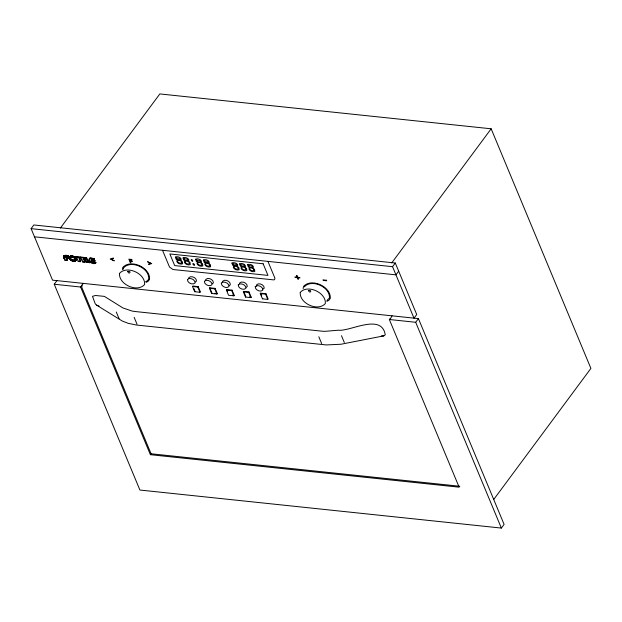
<?xml version="1.0" encoding="UTF-8"?>
<svg xmlns="http://www.w3.org/2000/svg" width="622" height="622" viewBox="0 0 622 622"><rect width="100%" height="100%" fill="white"/><g stroke="black" fill="none" stroke-linecap="round" stroke-linejoin="round"><path stroke-width="0.93" d="M68.723 258.418L65.94 257.679L65.675 256.925L68.288 256.746M94.902 260.634L94.389 261.232L91.846 260.983L92.515 262.36L95.244 262.748L95.664 263.324C90.812 265.664 85.051 255.525 93.829 258.915L94.171 258.457L89.895 258.184L89.615 260.494M69.065 257.982C70.022 254.491 76.786 257.329 75.931 260.54C72.891 264.202 69.236 256.808 68.366 258.511L66.189 258.285L67.028 260.307L64.727 260.066L63.413 256.373L64.641 255.899L68.319 256.699M90.136 262.593L90.221 261.722L90.478 262.134M93.984 259.382L93.829 258.915M94.342 260.75L91.613 260.393C89.972 257.889 95.003 260.758 94.171 258.457M70.333 259.879C74.484 262.881 78.139 258.052 71.514 256.925C68.645 256.186 70.659 260.96 70.605 258.659C69.104 257.041 71.693 255.852 73.038 256.661M75.519 260.672C78.691 257.998 70.908 253.745 69.423 257.189M80.596 257.594L80.254 258.052L80.635 257.026L75.083 256.443L74.415 257.469M390.391 318.721L392.07 315.828M122.394 269.637L122.759 267.476C130.62 258.519 150.633 267.693 149.552 279.41L148.277 281.16L146.178 282.388M123.389 269.202L123.615 267.857C130.97 259.475 149.708 268.059 148.697 279.029L147.5 280.67L145.54 281.82M188.699 278.298L188.8 277.684C191.047 275.118 196.77 277.746 196.459 281.09L195.495 281.945M205.641 280.079L205.742 279.465C207.989 276.907 213.711 279.527 213.4 282.87L212.436 283.725M222.583 281.867L222.692 281.245C224.931 278.687 230.653 281.307 230.342 284.658L229.378 285.506M239.532 283.648L239.633 283.033C241.88 280.468 247.595 283.096 247.284 286.439L246.32 287.294M303.124 288.655L303.482 286.493C311.342 277.536 331.355 286.711 330.274 298.428L328.999 300.177L326.908 301.406M80.463 257.967L80.689 257.586M75.596 259.646L73.621 260.276L70.986 259.063M81.964 285.179L81.847 287.457L151.076 453.772L150.392 454.69L459.137 487.181L389.341 319.506L390.025 318.588M89.98 262.243L90.299 261.769C90.003 262.531 87.057 262.064 88.433 261.403L90.221 261.722M304.337 286.874C311.7 278.493 330.43 287.084 329.419 298.047L326.915 300.457M56.975 280.569L54.246 284.246L139.911 490.035L501.363 528.078L504.092 524.393L418.427 318.604L52.543 280.164L31.1 228.647L33.829 224.962L395.281 263.005L416.724 314.522L413.995 318.2L392.552 266.683L395.281 263.005M60.365 228.08L159.831 93.922L491.162 128.793L590.9 368.403L493.751 499.443M63.413 256.373C63.747 254.507 69.236 255.362 68.334 256.303M63.413 256.513L64.291 255.448M63.436 256.731L63.778 256.272M64.05 255.891L64.393 255.432M63.491 256.956L63.833 256.497M64.159 255.883L64.501 255.424M63.561 257.181L63.903 256.723M64.641 255.899L64.983 255.432M63.802 257.796L64.144 257.337L64.043 258.418M65.31 255.945L65.652 255.487M63.949 258.184L64.291 257.726M65.675 256.855L66.025 256.35M66.196 256.039L66.538 255.58M65.683 256.995L66.018 256.458M65.714 257.135L66.033 256.606L65.94 257.679M65.745 257.213L66.087 256.754M67.417 256.194L67.751 255.728M64.727 260.066L65.069 259.607M66.189 258.285L66.531 257.827L69.05 258.021M67.635 256.225L67.977 255.766M67.86 256.272L68.202 255.813M67.891 256.28L68.342 255.86M68.023 256.334L68.443 255.914L68 256.762L68.568 256.023M67.23 257.85L67.573 257.391L68.902 257.695M68.187 256.762L68.638 256.132M65.878 260.183L67.37 259.848L66.531 257.827M66.608 259.296L66.951 258.838M67.518 258.425L67.86 257.967M68.008 257.959L68.35 257.5M68.125 257.974L68.459 257.516M68.233 258.006L68.684 257.57M68.366 258.044L68.801 257.625M68.482 258.091L68.863 257.656M69.159 257.36L69.866 256.404M67.028 260.307L67.37 259.848M69.081 257.656L69.454 257.041M69.664 256.769L70.154 256.225M68.366 258.511L69.407 257.352M69.975 256.606L70.317 256.147M68.708 258.48L69.415 257.516M70.154 256.544L70.496 256.085M69.104 258.146L69.446 257.679M70.34 256.489L70.683 256.031M69.151 258.317L69.493 257.85M70.543 256.451L70.885 255.992M69.882 257.679L70.519 256.832M70.76 256.427L71.102 255.961M69.819 257.912L70.185 257.329M70.278 257.213L70.737 256.684M70.978 256.412L71.32 255.945M69.819 258.161L70.154 257.57M70.527 257.088L71.009 256.575M69.4 258.845L69.734 258.387L70.962 259.771M69.843 258.293L70.177 257.835M70.822 256.995L71.165 256.536M71.211 256.404L71.553 255.945M69.516 259.024L70.263 258.107M69.874 258.425L70.216 257.967M70.978 256.964L71.32 256.505M71.452 256.419L71.794 255.953M71.149 256.94L71.491 256.482M69.648 259.195L70.333 258.239M71.328 256.925L72.035 255.976M70.068 258.838L70.41 258.379M71.514 256.925L71.849 256.466M69.796 259.374L70.504 258.519M71.701 256.933L72.284 256.015M69.959 259.545L70.605 258.659M71.895 256.956L72.541 256.062M70.138 259.708L70.721 258.799M72.09 256.979L72.79 256.124M70.511 259.39L70.854 258.931M72.292 257.018L72.634 256.559M72.712 256.653L73.046 256.194M72.494 257.065L72.836 256.606M70.535 260.035L71.141 259.187M72.704 257.127L73.303 256.28M70.745 260.183L71.305 259.312M72.906 257.189L73.559 256.373M71.126 259.895L71.468 259.436M70.97 260.33L71.087 259.724M73.427 256.917L73.769 256.458M71.305 260.012L71.647 259.545M73.637 257.01L73.979 256.552M71.491 260.113L71.825 259.654M73.583 257.485L74.181 256.661M71.437 260.595L72.02 259.755M73.73 257.562L74.376 256.769M71.686 260.711L72.206 259.848M73.878 257.656L74.36 257.29M72.066 260.4L72.409 259.934M74.018 257.749L74.57 256.886M71.934 260.82L72.611 260.012M74.15 257.842L74.492 257.384M74.586 257.594L75.083 256.443M72.191 260.921L72.813 260.082M74.399 258.052L74.741 257.594M74.928 257.321C75.907 255.961 75.13 258.488 74.741 256.902L80.292 257.485M72.673 260.602L73.015 260.144M74.757 257.726L75.324 256.933M74.554 258.2L75.511 257.041M72.883 260.657L73.225 260.198M74.702 258.348L75.037 257.889M73.085 260.704L73.419 260.237M75.106 258.044L75.449 257.586M73.279 260.735L73.621 260.276M75.285 258.231L75.627 257.772M73.209 261.201L73.816 260.299M75.239 257.516L76.156 257.127M73.668 260.766L74.01 260.307M75.044 258.806L75.791 257.967M73.458 261.24L74.197 260.315M75.13 258.962L75.472 258.503L75.332 259.708M74.034 260.766L74.376 260.307M75.208 259.117L75.931 258.153M73.707 261.271L74.049 260.812M74.212 260.75L74.547 260.284M75.262 259.273L75.604 258.814M73.948 261.287L74.29 260.828M74.376 260.719L74.718 260.26M75.301 259.421L75.643 258.962M75.721 258.806L76.063 258.348M79.227 257.508L80.697 261.248L80.355 261.707L78.224 261.489L76.638 257.679L76.98 257.22M74.531 260.68L74.873 260.221M75.83 259.001L76.172 258.542M74.181 261.294L74.523 260.828M74.648 260.641L75.2 260.089M75.324 259.848L75.666 259.39M74.407 261.279L74.749 260.82M74.951 260.494L75.643 259.522M75.915 259.195L76.257 258.736M74.624 261.263L74.967 260.797M75.985 259.382L76.327 258.923M74.834 261.224L75.176 260.766M76.039 259.568L76.374 259.11M75.029 261.178L75.371 260.719M76.063 259.755L76.405 259.296M76.078 259.934L76.42 259.475M75.324 261.069L75.798 260.548M76.032 260.268L76.405 259.646M75.573 260.929L76.327 259.965M77.431 259.584L77.773 259.117M78.224 261.489L78.566 261.022M79.616 259.84L79.958 259.382M82.975 257.765L83.317 257.306L81.171 257.08L80.829 257.539L82.975 257.765L84.81 262.181L82.664 261.955L80.635 257.026M81.941 260.221L82.283 259.763M90.027 262.694L86.03 261.823L84.289 257.912L84.631 257.454L86.606 257.663L88.479 261.419L88.114 261.87M85.276 258.013L85.618 257.555M82.664 261.955L83.006 261.489M84.887 259.358L85.23 258.9L85.051 259.747M88.223 261.263L87.951 261.784L86.264 258.122L86.606 257.663M83.737 262.064L85.152 261.722L83.317 257.306M84.81 262.181L85.152 261.722M85.642 261.1L85.696 260.004M86.994 259.879L87.337 259.421M85.937 261.714L85.984 260.641M86.03 261.823L86.31 261.287M86.404 261.395L86.365 262.056M86.271 262.002L86.66 261.574M87.344 260.688L87.686 260.229M86.497 262.119L86.839 261.66M89.21 259.009L89.84 258.208M87.616 261.256L87.951 260.797M89.203 259.125L90.019 258.146M89.21 259.288L89.552 258.83M89.739 258.596L90.213 258.122M89.241 259.46L89.584 259.001M87.865 261.707L88.176 261.201M89.288 259.631L89.63 259.172M87.445 262.406L87.788 261.948M90.384 258.596L90.726 258.138M87.702 262.453L88.044 261.994M88.425 261.948L88.767 261.489M91.061 258.635L91.403 258.177M88.759 262.017L89.101 261.559M88.744 262.593L89.459 261.605M91.294 259.491L91.753 258.861M91.317 259.615L92.243 258.254M89.654 262.126L89.996 261.668M90.042 261.427L90.384 260.968L89.724 262.142M91.348 259.739L91.636 259.032M91.395 259.872L91.691 259.281M89.724 262.694L90.641 261.388M89.832 262.694L90.384 261.862M89.933 262.694L90.796 261.598L90.804 262.406M91.613 260.393L91.737 259.405M90.073 262.678L90.874 261.691M90.618 262.235L90.96 261.776M90.703 262.321L91.045 261.862M92.857 259.382L93.199 258.923M90.905 262.492L91.302 262.072M91.084 262.608L91.426 262.15M92.009 261.326L92.351 260.867L92.857 261.901L95.664 262.321L95.664 263.324M91.146 262.647L91.761 262.297L91.356 262.733M91.286 262.709L91.628 262.251M92.095 261.504L92.437 261.038M93.642 259.46L94.241 258.993M92.18 261.675L92.522 261.217M93.012 260.54L93.354 260.082L94.684 260.291M93.774 259.467L94.295 258.752M91.52 262.795L91.862 262.328M92.515 262.36L92.857 261.901M93.93 260.641L94.272 260.183M94.008 260.649L94.427 260.206M94.163 260.68L94.598 260.253M94.272 260.711L94.715 260.307M94.171 261.224L94.878 260.525M93.028 263.036L93.37 262.577M94.249 261.232L94.824 260.431M93.969 262.546L94.311 262.087M93.782 263.122L94.124 262.663M94.909 262.678L95.252 262.212M95.018 262.694L95.36 262.235M95.127 262.717L95.469 262.259M95.244 262.748L95.648 262.313M95.321 262.779L95.726 262.36M95.493 262.943L95.788 262.422M95.539 263.028L95.85 262.507M150.392 454.69L80.603 287.022L83.332 283.337M192.509 286.485L192.851 286.027L198.177 286.587L200.346 291.804L200.004 292.262L194.678 291.702L192.509 286.485L197.835 287.053L198.177 286.587M194.678 291.702L195.02 291.244L193.932 288.639M209.451 288.274L209.793 287.815L215.119 288.375L217.288 293.584L216.946 294.043L211.62 293.483L209.451 288.274L214.777 288.833L215.119 288.375M226.392 290.054L226.735 289.595L232.06 290.155L234.23 295.364L233.888 295.831L228.562 295.271L226.392 290.054L231.718 290.614L232.06 290.155M243.334 291.835L243.676 291.376L249.002 291.936L251.171 297.153L250.829 297.611L245.511 297.052L243.334 291.835L248.66 292.402L249.002 291.936M245.511 297.052L245.845 296.593M260.284 293.623L260.626 293.164L265.944 293.724L268.113 298.933L267.779 299.392L262.453 298.832L260.284 293.623L265.61 294.183L265.944 293.724M262.453 298.832L262.795 298.373M391.697 262.95L491.162 128.793M398.679 271.169L395.957 274.854L34.498 236.811M501.363 528.078L415.698 322.282L418.427 318.604M64.066 255.502L63.755 256.054M383.766 335.872L385.267 334.784C381.566 312.773 350.007 331.728 338.407 330.204L325.042 331.332A52.73 30.097 -22.6 0 1 320.703 331.052L136.031 311.614A52.73 30.097 -22.6 0 1 131.934 311.008L122.931 307.944L104.395 296.383L95.477 295.489L92.484 296.336L95.275 303.886L96.558 305.107L122.285 321.03L128.085 323.284L136.42 325.026L326.363 344.938L341.043 344.238L383.766 335.872L381.247 335.934M262.468 289.253L264.233 288.219C264.537 284.876 258.822 282.256 256.575 284.814L256.637 286.12M90.369 262.227L89.086 262.134M31.1 228.647L392.552 266.683M84.289 257.912L86.264 258.122M75.814 257.594L76.638 257.679M80.254 258.052L78.854 257.905L80.355 261.707M91.955 259.934L93.354 260.082M214.621 293.304L217.288 293.584M232.457 295.178L234.23 295.364M249.399 296.966L251.171 297.153M54.246 284.246L80.603 287.022M389.341 319.506L415.698 322.282M151.076 453.772L459.821 486.264M66.282 257.22L67.573 257.391M99.03 306.086L96.558 305.107M72.525 260.462L71.779 260.136M73.769 256.94L74.22 257.197M341.478 335.686L344.308 342.489M318.829 336.774L321.66 343.577M267.942 261.38L274.908 278.197L274.722 279.356L273.952 279.908L173.048 269.536L169.549 267.11L162.513 250.285M265.61 294.183L267.779 299.392M260.626 293.164L261.707 295.769M248.66 292.402L250.829 297.611M243.676 291.376L245.488 295.722M231.718 290.614L233.888 295.831M226.735 289.595L227.458 291.329M214.777 288.833L216.946 294.043M209.793 287.815L211.962 293.024M197.835 287.053L200.004 292.262M134.15 317.337L136.988 324.148M116.275 311.987L119.105 318.791M254.056 270.228C250.262 272.856 246.848 265.151 253.481 268.844A9.416 5.59 36.6 0 1 254.056 270.228M176.43 257.92L177.301 259.654L180.567 259.701A7.845 4.657 36.6 0 0 180.069 258.495L176.43 257.92M184.104 258.729L184.975 260.462L188.241 260.509A7.845 4.657 36.6 0 0 187.743 259.304L184.104 258.729M196.63 260.05L197.501 261.784L200.766 261.831A7.845 4.657 36.6 0 0 200.261 260.626L196.63 260.05M204.444 260.867L205.314 262.601L208.588 262.655A7.845 4.657 36.6 0 0 208.082 261.442L204.444 260.867M232.97 263.868L233.841 265.61L237.106 265.656A7.845 4.657 36.6 0 0 236.609 264.443L232.97 263.868M240.644 264.677L241.515 266.41L244.78 266.457A7.845 4.657 36.6 0 0 244.283 265.252L240.644 264.677M248.606 265.516L249.476 267.25L252.742 267.297A7.845 4.657 36.6 0 0 252.244 266.092L248.606 265.516M175.396 257.104L176.104 259.211L177.216 260.05C175.171 262.36 180.458 265.042 182.604 263.814L182.401 261.854L180.878 260.439C182.72 258.013 177.402 255.72 175.396 257.104M183.07 257.912L183.778 260.019L184.889 260.859C182.845 263.168 188.132 265.851 190.278 264.622L190.075 262.663L188.552 261.248C190.394 258.814 185.076 256.528 183.07 257.912M195.596 259.226L196.295 261.341L197.415 262.181C195.37 264.49 200.657 267.172 202.803 265.936L202.601 263.977L201.077 262.562C202.92 260.136 197.602 257.842 195.596 259.226M203.41 260.05L204.117 262.165L205.229 263.005C203.192 265.314 208.471 267.996 210.617 266.76L210.415 264.801L208.891 263.386C210.734 260.96 205.415 258.666 203.41 260.05M231.936 263.052L232.644 265.166L233.755 266.006C231.711 268.315 236.998 270.998 239.143 269.761L238.941 267.802L237.417 266.387C239.26 263.961 233.942 261.668 231.936 263.052M239.61 263.86L240.317 265.975L241.429 266.815C239.384 269.116 244.671 271.806 246.817 270.57L246.615 268.611L245.091 267.196C246.934 264.77 241.616 262.476 239.61 263.86M247.572 264.7L248.279 266.807L249.391 267.647C247.346 269.956 252.633 272.638 254.779 271.41L254.577 269.45L253.053 268.035C254.896 265.61 249.577 263.316 247.572 264.7M119.517 273.377C118.507 284.34 137.244 292.931 144.599 284.549C145.61 273.579 126.88 264.995 119.517 273.377M127.65 271.534C129.493 275.702 131.911 270.088 127.65 271.534M187.44 279.519C187.129 282.87 192.843 285.49 195.09 282.932C195.401 279.581 189.687 276.961 187.44 279.519M204.381 281.307C204.07 284.651 209.793 287.271 212.04 284.713C212.343 281.369 206.628 278.742 204.381 281.307M221.323 283.088C221.012 286.431 226.735 289.059 228.982 286.493C229.285 283.15 223.57 280.53 221.323 283.088M238.265 284.868C237.962 288.219 243.676 290.839 245.923 288.281C246.234 284.93 240.512 282.31 238.265 284.868M255.214 286.656C254.903 290 260.618 292.62 262.865 290.062C263.176 286.719 257.454 284.091 255.214 286.656M300.247 292.394C299.236 303.365 317.966 311.949 325.329 303.567C326.34 292.604 307.602 284.013 300.247 292.394M308.38 290.552C310.222 294.719 312.633 289.106 308.38 290.552M181.888 262.826C177.589 264.809 175.054 257.702 181.305 261.248A9.416 5.59 36.6 0 1 181.888 262.632L181.888 262.826M189.562 263.635C185.263 265.617 182.728 258.511 188.979 262.056A9.416 5.59 36.6 0 1 189.562 263.44L189.562 263.635M202.088 264.956C197.788 266.931 195.254 259.825 201.505 263.37A9.416 5.59 36.6 0 1 202.08 264.762L202.088 264.956M209.902 265.781C205.602 267.755 203.067 260.649 209.319 264.195A9.416 5.59 36.6 0 1 209.902 265.586L209.902 265.781M238.428 268.782C234.129 270.757 231.594 263.65 237.845 267.196A9.416 5.59 36.6 0 1 238.428 268.587L238.428 268.782M246.102 269.59C241.802 271.565 239.268 264.459 245.519 268.004A9.416 5.59 36.6 0 1 246.102 269.396L246.102 269.59M113.204 258.122L110.187 258.97L114.339 260.836L111.035 259.195L113.383 258.542L113.204 258.122M151.675 263.604L148.658 264.451L148.487 264.031L150.827 263.378L147.531 261.73L151.675 263.604M192.742 261.069L191.693 260.96L191.164 259.685A1.827 1.088 36.6 0 1 192.206 259.794L192.742 261.069M194.406 265.073L193.356 264.964L192.828 263.689A1.827 1.088 36.6 0 1 193.87 263.798L194.406 265.073M263.129 263.775L169.853 253.955L174.696 265.594L267.965 275.406L263.129 263.775M297.028 275.748L296.352 275.678L296.974 277.179L294.898 276.961L295.092 277.435L297.168 277.653L297.798 279.154L298.482 279.224L297.852 277.723L299.928 277.941L299.734 277.466L297.658 277.249L297.028 275.748M131.771 259.475L128.847 259.164L130.317 262.702L130.97 262.772L130.262 261.069L132.439 261.294L130.091 260.649L129.671 259.654L131.95 259.895L131.771 259.475M326.48 280.25L322.997 279.884L323.222 280.429L326.705 280.794L326.48 280.25"/></g></svg>
